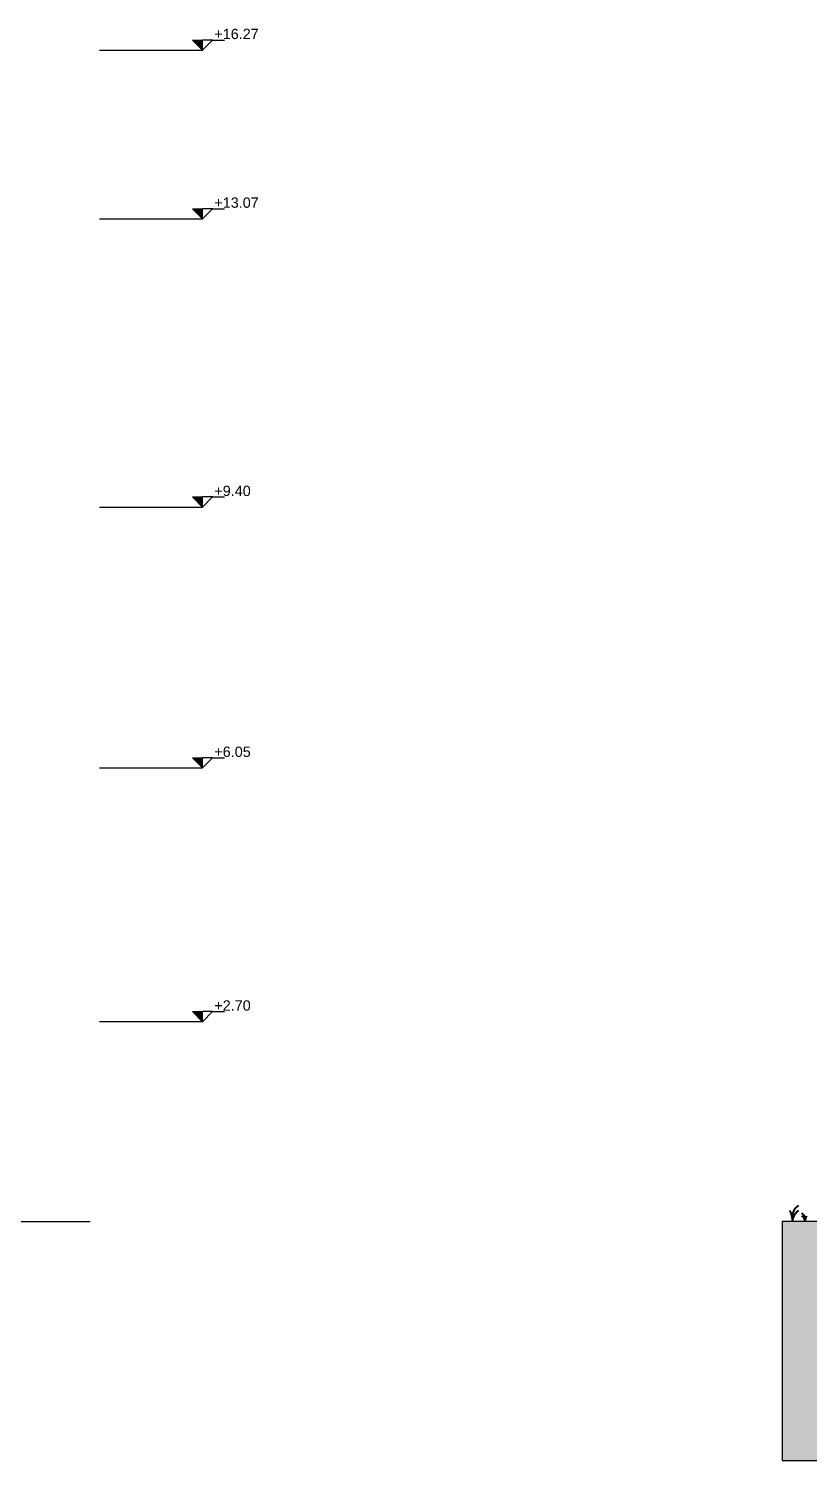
# Model space of a CAD drawing. Header units: millimetres. Extents: x 2459 to 3981, y 1231 to 4850.
# Drawn here: x 3735.76 to 3747.14, y 1237.88 to 1258.75 of the extents above; entities that cross this region are included whole.
import ezdxf

# ---------------------------------------------------------------- set-up
doc = ezdxf.new("R2010")
doc.units = ezdxf.units.MM
doc.layers.add('erbetta', color=7, linetype='Continuous', lineweight=40)
doc.styles.get("Standard").update_dxf_attribs({"font": 'arial.ttf'})

msp = doc.modelspace()

# ---------------------------------------------------------------- hatches: boundary and pattern name
at = {"ltscale": 0.01}
h = msp.add_hatch(color=256, dxfattribs=at)
h.dxf.hatch_style = 1
h.paths.add_polyline_path([(3738.296389, 1258.586105), (3738.148907, 1258.586105), (3738.296389, 1258.438622)])
h = msp.add_hatch(color=256, dxfattribs=at)
h.dxf.hatch_style = 1
h.paths.add_polyline_path([(3738.296389, 1256.127304), (3738.148907, 1256.127304), (3738.296389, 1255.979822)])
h = msp.add_hatch(color=256, dxfattribs=at)
h.dxf.hatch_style = 1
h.paths.add_polyline_path([(3738.296389, 1251.926087), (3738.148907, 1251.926087), (3738.296389, 1251.778605)])
h = msp.add_hatch(color=256, dxfattribs=at)
h.dxf.hatch_style = 1
h.paths.add_polyline_path([(3738.296389, 1248.123916), (3738.148907, 1248.123916), (3738.296389, 1247.976433)])
h = msp.add_hatch(color=256, dxfattribs=at)
h.dxf.hatch_style = 1
h.paths.add_polyline_path([(3738.296173, 1244.42587), (3738.148691, 1244.42587), (3738.296173, 1244.278388)])
at = {"linetype": 'Continuous', "lineweight": -3, "ltscale": 0.01, "true_color": 0x939598, "transparency": 33554559}
h = msp.add_hatch(dxfattribs=at)
h.set_pattern_fill('EARTH', color=252, scale=0.1, angle=45)
h.paths.add_polyline_path([(3780.569752, 1239.61719), (3780.012323, 1239.842627), (3779.715084, 1240.139866), (3779.305021, 1240.226858), (3779.066646, 1240.465233), (3777.065568, 1240.465233), (3777.065568, 1238.035233), (3798.962389, 1238.035233), (3798.962389, 1241.365233), (3796.852018, 1241.365233), (3796.730146, 1240.749123), (3796.401275, 1240.420252), (3796.05938, 1239.842627), (3795.501951, 1239.61719), (3795.501951, 1239.115354), (3796.346943, 1239.115354), (3796.346943, 1238.654559), (3794.25696, 1238.654559), (3794.25696, 1239.115354), (3795.101951, 1239.115354), (3795.101951, 1239.61719), (3790.631951, 1239.61719), (3790.631951, 1239.115354), (3791.476943, 1239.115354), (3791.476943, 1238.654559), (3789.38696, 1238.654559), (3789.38696, 1239.115354), (3790.231951, 1239.115354), (3790.231951, 1239.61719), (3788.301951, 1239.61719), (3788.301951, 1239.115354), (3789.146943, 1239.115354), (3789.146943, 1238.654559), (3787.05696, 1238.654559), (3787.05696, 1239.115354), (3787.901951, 1239.115354), (3787.901951, 1239.61719), (3783.759752, 1239.61719), (3783.759752, 1239.115354), (3784.604743, 1239.115354), (3784.604743, 1238.654559), (3782.51476, 1238.654559), (3782.51476, 1239.115354), (3783.359752, 1239.115354), (3783.359752, 1239.61719), (3780.969752, 1239.61719), (3780.969752, 1239.115354), (3781.814743, 1239.115354), (3781.814743, 1238.654559), (3779.72476, 1238.654559), (3779.72476, 1239.115354), (3780.569752, 1239.115354)])
h.paths.add_polyline_path([(3769.967936, 1241.365233), (3767.858003, 1241.365233), (3767.736132, 1240.749123), (3767.40726, 1240.420252), (3767.065365, 1239.842627), (3766.507936, 1239.61719), (3766.507936, 1239.115354), (3767.352928, 1239.115354), (3767.352928, 1238.654559), (3765.262945, 1238.654559), (3765.262945, 1239.115354), (3766.107936, 1239.115354), (3766.107936, 1239.61719), (3763.407936, 1239.61719), (3763.407936, 1239.115354), (3764.252928, 1239.115354), (3764.252928, 1238.654559), (3762.162945, 1238.654559), (3762.162945, 1239.115354), (3763.007936, 1239.115354), (3763.007936, 1239.61719), (3760.172936, 1239.61719), (3760.172936, 1239.115354), (3761.017928, 1239.115354), (3761.017928, 1238.654559), (3758.927945, 1238.654559), (3758.927945, 1239.115354), (3759.772936, 1239.115354), (3759.772936, 1239.61719), (3757.047936, 1239.61719), (3757.047936, 1239.115354), (3757.892928, 1239.115354), (3757.892928, 1238.654559), (3755.802945, 1238.654559), (3755.802945, 1239.115354), (3756.647936, 1239.115354), (3756.647936, 1239.61719), (3753.757936, 1239.61719), (3753.757936, 1239.115354), (3754.602928, 1239.115354), (3754.602928, 1238.654559), (3752.512945, 1238.654559), (3752.512945, 1239.115354), (3753.357936, 1239.115354), (3753.357936, 1239.61719), (3750.607936, 1239.61719), (3750.607936, 1239.115354), (3751.452928, 1239.115354), (3751.452928, 1238.654559), (3749.362945, 1238.654559), (3749.362945, 1239.115354), (3750.207936, 1239.115354), (3750.207936, 1239.61719), (3749.650508, 1239.842627), (3749.308613, 1240.420252), (3748.979741, 1240.749123), (3748.85787, 1241.365233), (3746.747936, 1241.365233), (3746.747936, 1237.88455), (3746.791933, 1237.88455), (3747.507803, 1237.88455), (3769.967936, 1237.88455)])
h.paths.add_polyline_path([(3812.494815, 1241.365233), (3812.494815, 1237.88455), (3812.538811, 1237.88455), (3813.254682, 1237.88455), (3835.714815, 1237.88455), (3835.714815, 1241.365233), (3833.604882, 1241.365233), (3833.48301, 1240.749123), (3833.154139, 1240.420252), (3832.812244, 1239.842627), (3832.254815, 1239.61719), (3832.184815, 1239.61719), (3832.411189, 1239.21719), (3832.411189, 1239.11719), (3831.711189, 1239.11719), (3831.711189, 1239.21719), (3831.924815, 1239.61719), (3829.034815, 1239.61719), (3829.261189, 1239.21719), (3829.261189, 1239.11719), (3828.561189, 1239.11719), (3828.561189, 1239.21719), (3828.774815, 1239.61719), (3825.794815, 1239.61719), (3826.021189, 1239.21719), (3826.021189, 1239.11719), (3825.321189, 1239.11719), (3825.321189, 1239.21719), (3825.534815, 1239.61719), (3822.674815, 1239.61719), (3822.901189, 1239.21719), (3822.901189, 1239.11719), (3822.201189, 1239.11719), (3822.201189, 1239.21719), (3822.414815, 1239.61719), (3819.434815, 1239.61719), (3819.661189, 1239.21719), (3819.661189, 1239.11719), (3818.961189, 1239.11719), (3818.961189, 1239.21719), (3819.174815, 1239.61719), (3816.282315, 1239.61719), (3816.508689, 1239.21719), (3816.508689, 1239.11719), (3815.808689, 1239.11719), (3815.808689, 1239.21719), (3816.022315, 1239.61719), (3815.954815, 1239.61719), (3815.397387, 1239.842627), (3815.055491, 1240.420252), (3814.72662, 1240.749123), (3814.604749, 1241.365233)])
h.paths.add_polyline_path([(3842.812446, 1240.465233), (3842.812446, 1238.035233), (3864.709268, 1238.035233), (3864.709268, 1241.365233), (3862.598897, 1241.365233), (3862.477025, 1240.749123), (3862.148154, 1240.420252), (3861.806258, 1239.842627), (3861.24883, 1239.61719), (3861.17383, 1239.61719), (3861.410204, 1239.21719), (3861.410204, 1239.11719), (3860.710204, 1239.11719), (3860.710204, 1239.21719), (3860.92383, 1239.61719), (3858.139554, 1239.61719), (3858.375928, 1239.21719), (3858.375928, 1239.11719), (3857.675928, 1239.11719), (3857.675928, 1239.21719), (3857.889554, 1239.61719), (3855.191071, 1239.61719), (3855.427444, 1239.21719), (3855.427444, 1239.11719), (3854.727444, 1239.11719), (3854.727444, 1239.21719), (3854.941071, 1239.61719), (3852.23383, 1239.61719), (3852.470204, 1239.21719), (3852.470204, 1239.11719), (3851.770204, 1239.11719), (3851.770204, 1239.21719), (3851.98383, 1239.61719), (3849.43383, 1239.61719), (3849.670204, 1239.21719), (3849.670204, 1239.11719), (3848.970204, 1239.11719), (3848.970204, 1239.21719), (3849.18383, 1239.61719), (3846.628814, 1239.61719), (3846.865187, 1239.21719), (3846.865187, 1239.11719), (3846.165187, 1239.11719), (3846.165187, 1239.21719), (3846.378814, 1239.61719), (3846.31663, 1239.61719), (3845.759202, 1239.842627), (3845.461963, 1240.139866), (3845.051899, 1240.226858), (3844.813525, 1240.465233)])

# ---------------------------------------------------------------- linework, layer by layer
at = {"ltscale": 0.01}
for p, q in [((3738.296389, 1258.438622, 1.882889), (3738.148907, 1258.586105, 1.882889)), ((3738.148907, 1258.586105, 1.882889), (3738.296389, 1258.586105, 1.882889)), ((3738.296389, 1258.438622, 1.882889), (3738.296389, 1258.586105, 1.882889)), ((3738.296389, 1258.438622, 1.882889), (3738.443872, 1258.586105, 1.882889)), ((3738.443872, 1258.586105, 1.882889), (3738.296389, 1258.586105, 1.882889)), ((3738.443872, 1258.586105, 1.882889), (3738.615183, 1258.586105, 1.882889)), ((3738.296389, 1255.979822, 1.882889), (3738.148907, 1256.127304, 1.882889)), ((3738.148907, 1256.127304, 1.882889), (3738.296389, 1256.127304, 1.882889)), ((3738.296389, 1255.979822, 1.882889), (3738.296389, 1256.127304, 1.882889)), ((3738.296389, 1255.979822, 1.882889), (3738.443872, 1256.127304, 1.882889)), ((3738.443872, 1256.127304, 1.882889), (3738.296389, 1256.127304, 1.882889)), ((3738.443872, 1256.127304, 1.882889), (3738.615183, 1256.127304, 1.882889)), ((3738.296389, 1251.778605, 1.882889), (3738.148907, 1251.926087, 1.882889)), ((3738.148907, 1251.926087, 1.882889), (3738.296389, 1251.926087, 1.882889)), ((3738.296389, 1251.778605, 1.882889), (3738.296389, 1251.926087, 1.882889)), ((3738.296389, 1251.778605, 1.882889), (3738.443872, 1251.926087, 1.882889)), ((3738.443872, 1251.926087, 1.882889), (3738.296389, 1251.926087, 1.882889)), ((3738.443872, 1251.926087, 1.882889), (3738.615183, 1251.926087, 1.882889)), ((3738.296389, 1247.976433, 1.882889), (3738.148907, 1248.123916, 1.882889)), ((3738.148907, 1248.123916, 1.882889), (3738.296389, 1248.123916, 1.882889)), ((3738.296389, 1247.976433, 1.882889), (3738.296389, 1248.123916, 1.882889)), ((3738.296389, 1247.976433, 1.882889), (3738.443872, 1248.123916, 1.882889)), ((3738.443872, 1248.123916, 1.882889), (3738.296389, 1248.123916, 1.882889)), ((3738.443872, 1248.123916, 1.882889), (3738.615183, 1248.123916, 1.882889)), ((3738.296173, 1244.278388, 1.882889), (3738.148691, 1244.42587, 1.882889)), ((3738.148691, 1244.42587, 1.882889), (3738.296173, 1244.42587, 1.882889)), ((3738.296173, 1244.278388, 1.882889), (3738.296173, 1244.42587, 1.882889)), ((3738.296173, 1244.278388, 1.882889), (3738.443655, 1244.42587, 1.882889)), ((3738.443655, 1244.42587, 1.882889), (3738.296173, 1244.42587, 1.882889)), ((3738.443655, 1244.42587, 1.882889), (3738.614966, 1244.42587, 1.882889)), ((3733.199951, 1241.365233), (3736.660388, 1241.365233))]:
    msp.add_line(p, q, dxfattribs=at)
at = {"linetype": 'Continuous', "ltscale": 0.01}
for p, q in [((3736.792357, 1258.438622, 1.882889), (3738.296389, 1258.438622, 1.882889)), ((3736.792357, 1255.979822, 1.882889), (3738.296389, 1255.979822, 1.882889)), ((3736.792357, 1251.778605, 1.882889), (3738.296389, 1251.778605, 1.882889)), ((3736.792357, 1247.976433, 1.882889), (3738.296389, 1247.976433, 1.882889)), ((3736.792357, 1244.278605, 1.882889), (3738.296389, 1244.278605, 1.882889))]:
    msp.add_line(p, q, dxfattribs=at)
for p, q in [((3750.207936, 1241.365233), (3746.747936, 1241.365233)), ((3746.747936, 1241.365233), (3746.747936, 1237.88455)), ((3746.747936, 1237.88455), (3746.791933, 1237.88455)), ((3746.791933, 1237.88455), (3747.507803, 1237.88455))]:
    msp.add_line(p, q)
at = {"layer": 'erbetta', "linetype": 'Continuous', "ltscale": 0.01}
for centre, radius, start, end in [((3746.548959, 1241.365233), 0.348473, 0, 27.3118069), ((3747.108464, 1241.41912), 0.217802, 124.6907886, 176.6781281), ((3747.087777, 1241.365233), 0.190344, 122.8587081, 180), ((3746.969274, 1241.393418), 0.113889, 3.3218719, 55.3092114), ((3746.980091, 1241.36524), 0.099531, 0, 57.1412919), ((3747.26184, 1241.36524), 0.182217, 152.6881931, 180)]:
    msp.add_arc(centre, radius, start, end, dxfattribs=at)

# ---------------------------------------------------------------- texts
at = {"ltscale": 0.01, "char_height": 0.15, "attachment_point": 1}
for s, width, heights, insert in [('\\pxi-3,l5,t5;+16.27', 1.46468318, [0.396969], (3738.168755, 1258.749579, 0.882889)), ('\\pxi-3,l5,t5;+13.07', 1.45033102, [0.214072], (3738.168755, 1256.290779, 0.882889)), ('\\pxi-3,l5,t5;+9.40', 1.45033102, [0.214072], (3738.168755, 1252.089562, 0.882889)), ('\\pxi-3,l5,t5;+6.05', 1.19321681, [0.088996], (3738.168755, 1248.28739, 0.882889)), ('\\pxi-3,l5,t5;+2.70', 1.27725707, [0.142756], (3738.168538, 1244.589345, 0.882889))]:
    msp.add_mtext_dynamic_manual_height_columns(s, width=width, gutter_width=12.5, heights=heights, dxfattribs=dict(at, insert=insert))

doc.saveas('drawing.dxf')
